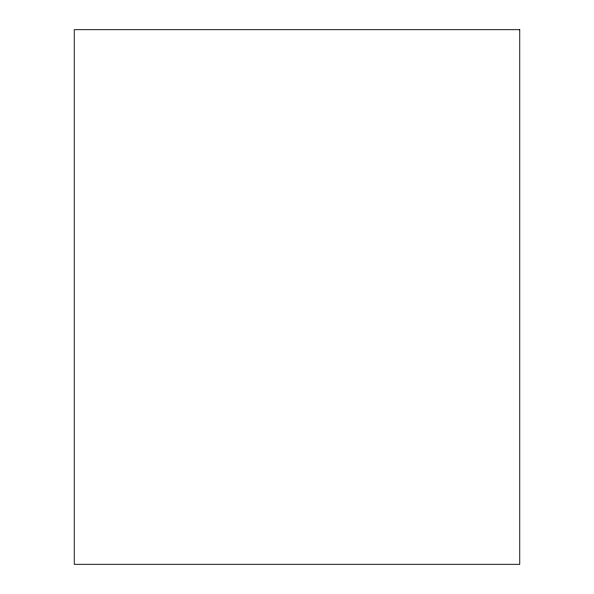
<?xml version="1.0" encoding="UTF-8"?>
<svg xmlns="http://www.w3.org/2000/svg" width="594" height="594" viewBox="0 0 594 594"><rect width="100%" height="100%" fill="white"/><g stroke="black" fill="none" stroke-linecap="round" stroke-linejoin="round"><path stroke-width="0.89" d="M519.75 29.7L74.25 29.7L74.25 564.3L519.75 564.3L519.75 29.7"/></g></svg>
